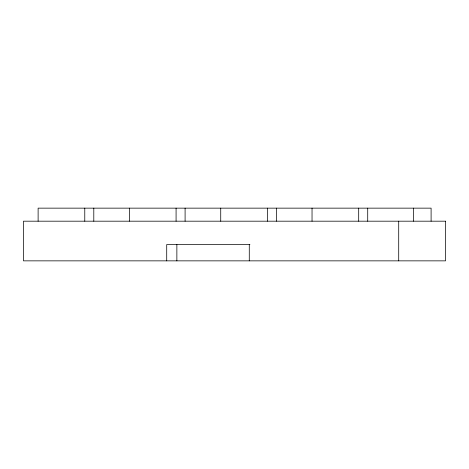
<?xml version="1.0" encoding="UTF-8"?>
<svg xmlns="http://www.w3.org/2000/svg" width="469" height="469" viewBox="0 0 469 469"><rect width="100%" height="100%" fill="white"/><g stroke="black" fill="none" stroke-linecap="round" stroke-linejoin="round"><path stroke-width="0.7" d="M249.936 244.554L166.712 244.554L166.712 260.852M431.099 221.186L431.099 208.148L38.118 208.148L38.118 221.186M413.365 208.148L413.365 221.186M398.709 221.186L398.709 260.852M367.714 208.148L367.714 221.186M358.691 208.148L358.691 221.186M312.037 208.148L312.037 221.186M276.405 208.148L276.405 221.186M267.383 208.148L267.383 221.186M249.279 244.554L249.279 260.852M220.729 208.148L220.729 221.186M185.097 208.148L185.097 221.186M176.866 244.554L176.866 260.852M176.08 208.148L176.08 221.186M129.421 208.148L129.421 221.186M93.794 208.148L93.794 221.186M84.772 208.148L84.772 221.186M445.55 221.186L23.45 221.186L23.45 260.852L445.55 260.852L445.55 221.186"/></g></svg>
